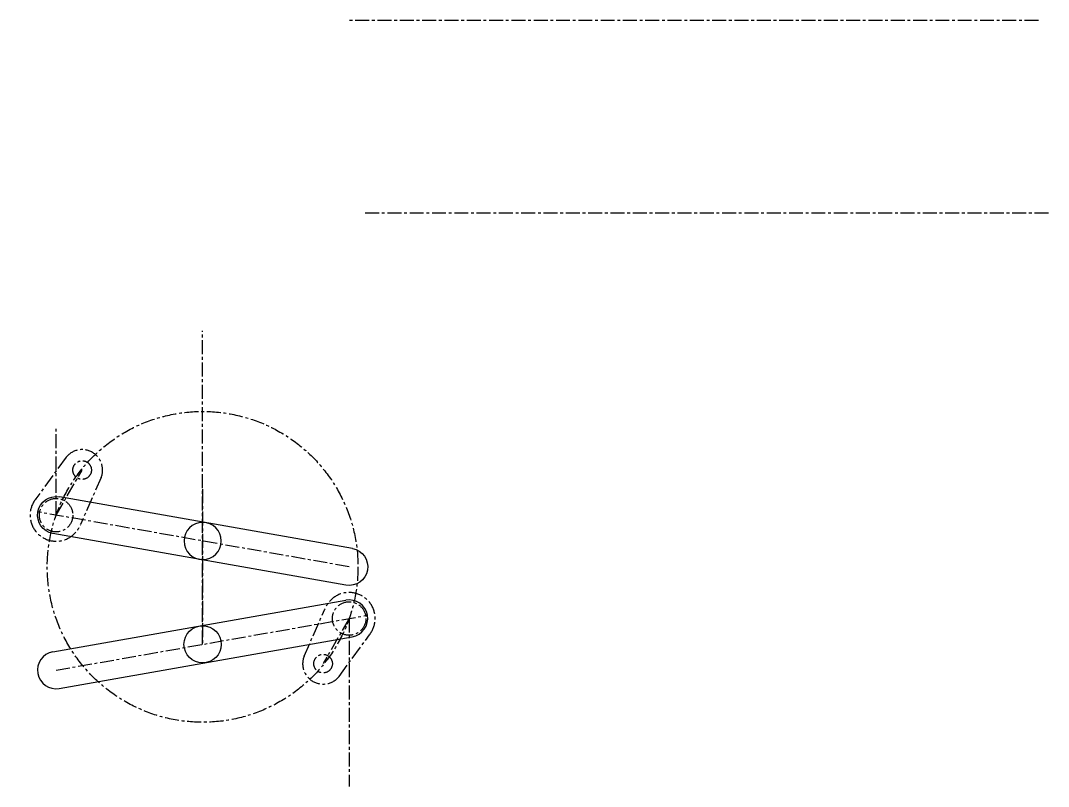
# Model space of a CAD drawing. Extents: x 2001 to 8872, y 8514 to 11880.
# Drawn here: x 7490 to 8872, y 10742 to 11771 of the extents above; entities that cross this region are included whole.
import ezdxf

# ---------------------------------------------------------------- set-up
doc = ezdxf.new("R2010")
doc.units = 0
doc.header["$LTSCALE"] = 15
doc.header["$MEASUREMENT"] = 0
doc.linetypes.add('CENTER', pattern=[2, 1.25, -0.25, 0.25, -0.25])

# ---------------------------------------------------------------- blocks, each defined once
blk = doc.blocks.new('dsfsdfs')
for p, q in [((911.9, 193.3), (1311.9, 193.3)), ((911.9, 143.3), (1311.9, 143.3))]:
    blk.add_line(p, q)
at = {"color": 1, "linetype": 'CENTER'}
blk.add_line((911.9, 168.3), (1336.9, 168.3), dxfattribs=at)
blk.add_circle((1111.9, 168.3), 25)
for centre, start, end in [((911.9, 168.3), 90, 270), ((1311.9, 168.3), 270, 90)]:
    blk.add_arc(centre, 25, start, end)
blk = doc.blocks.new('sadsadas')
at = {"color": 5, "linetype": 'CENTER'}
for p, q in [((5689.1, 343.2), (5757.9, 350.6)), ((5763.2, 316), (5693.2, 316)), ((5689.1, 288.8), (5757.9, 281.4))]:
    blk.add_line(p, q, dxfattribs=at)
for centre, radius in [((5763.2, 316), 22.5), ((5693.2, 316), 12.5)]:
    blk.add_circle(centre, radius, dxfattribs=at)
for centre, radius, start, end in [((5763.2, 316), 35, 261.3731, 98.6269), ((5693.2, 316), 27.5, 98.6269, 261.3731)]:
    blk.add_arc(centre, radius, start, end, dxfattribs=at)

msp = doc.modelspace()

# ---------------------------------------------------------------- linework, layer by layer
at = {"color": 1, "linetype": 'CENTER'}
for p, q in [((8859.00632, 11770.80887), (7929.47305, 11770.80887)), ((8872.25495, 11511.98077), (7953.35062, 11511.98077)), ((7735.07452, 10932.42741), (7735.07452, 11353.98858)), ((7538.11297, 11106.07778), (7538.11297, 11221.91982)), ((7735.07452, 10932.42741), (7735.07452, 11140.80741)), ((7735.07452, 11140.80741), (7735.07452, 10932.42741)), ((7932.03607, 10967.15705), (7932.03607, 10741.50514))]:
    msp.add_line(p, q, dxfattribs=at)
msp.add_circle((7735.07452, 11036.61741), 208.85065, dxfattribs=at)

# ---------------------------------------------------------------- block references
for name, p, rotation in [('sadsadas', (10146.02892, 16255.14589), 239.9999999999998), ('sadsadas', (5324.12011, 5818.08894), 60.00000000000001), ('dsfsdfs', (6669.24874, 10573.6408), 9.999999999999998)]:
    msp.add_blockref(name, p, dxfattribs=dict(at, rotation=rotation))
at = {"color": 1, "linetype": 'CENTER', "xscale": -1, "rotation": 350.0000000000001}
msp.add_blockref('dsfsdfs', (8800.90029, 10712.56153), dxfattribs=at)

doc.saveas('drawing.dxf')
